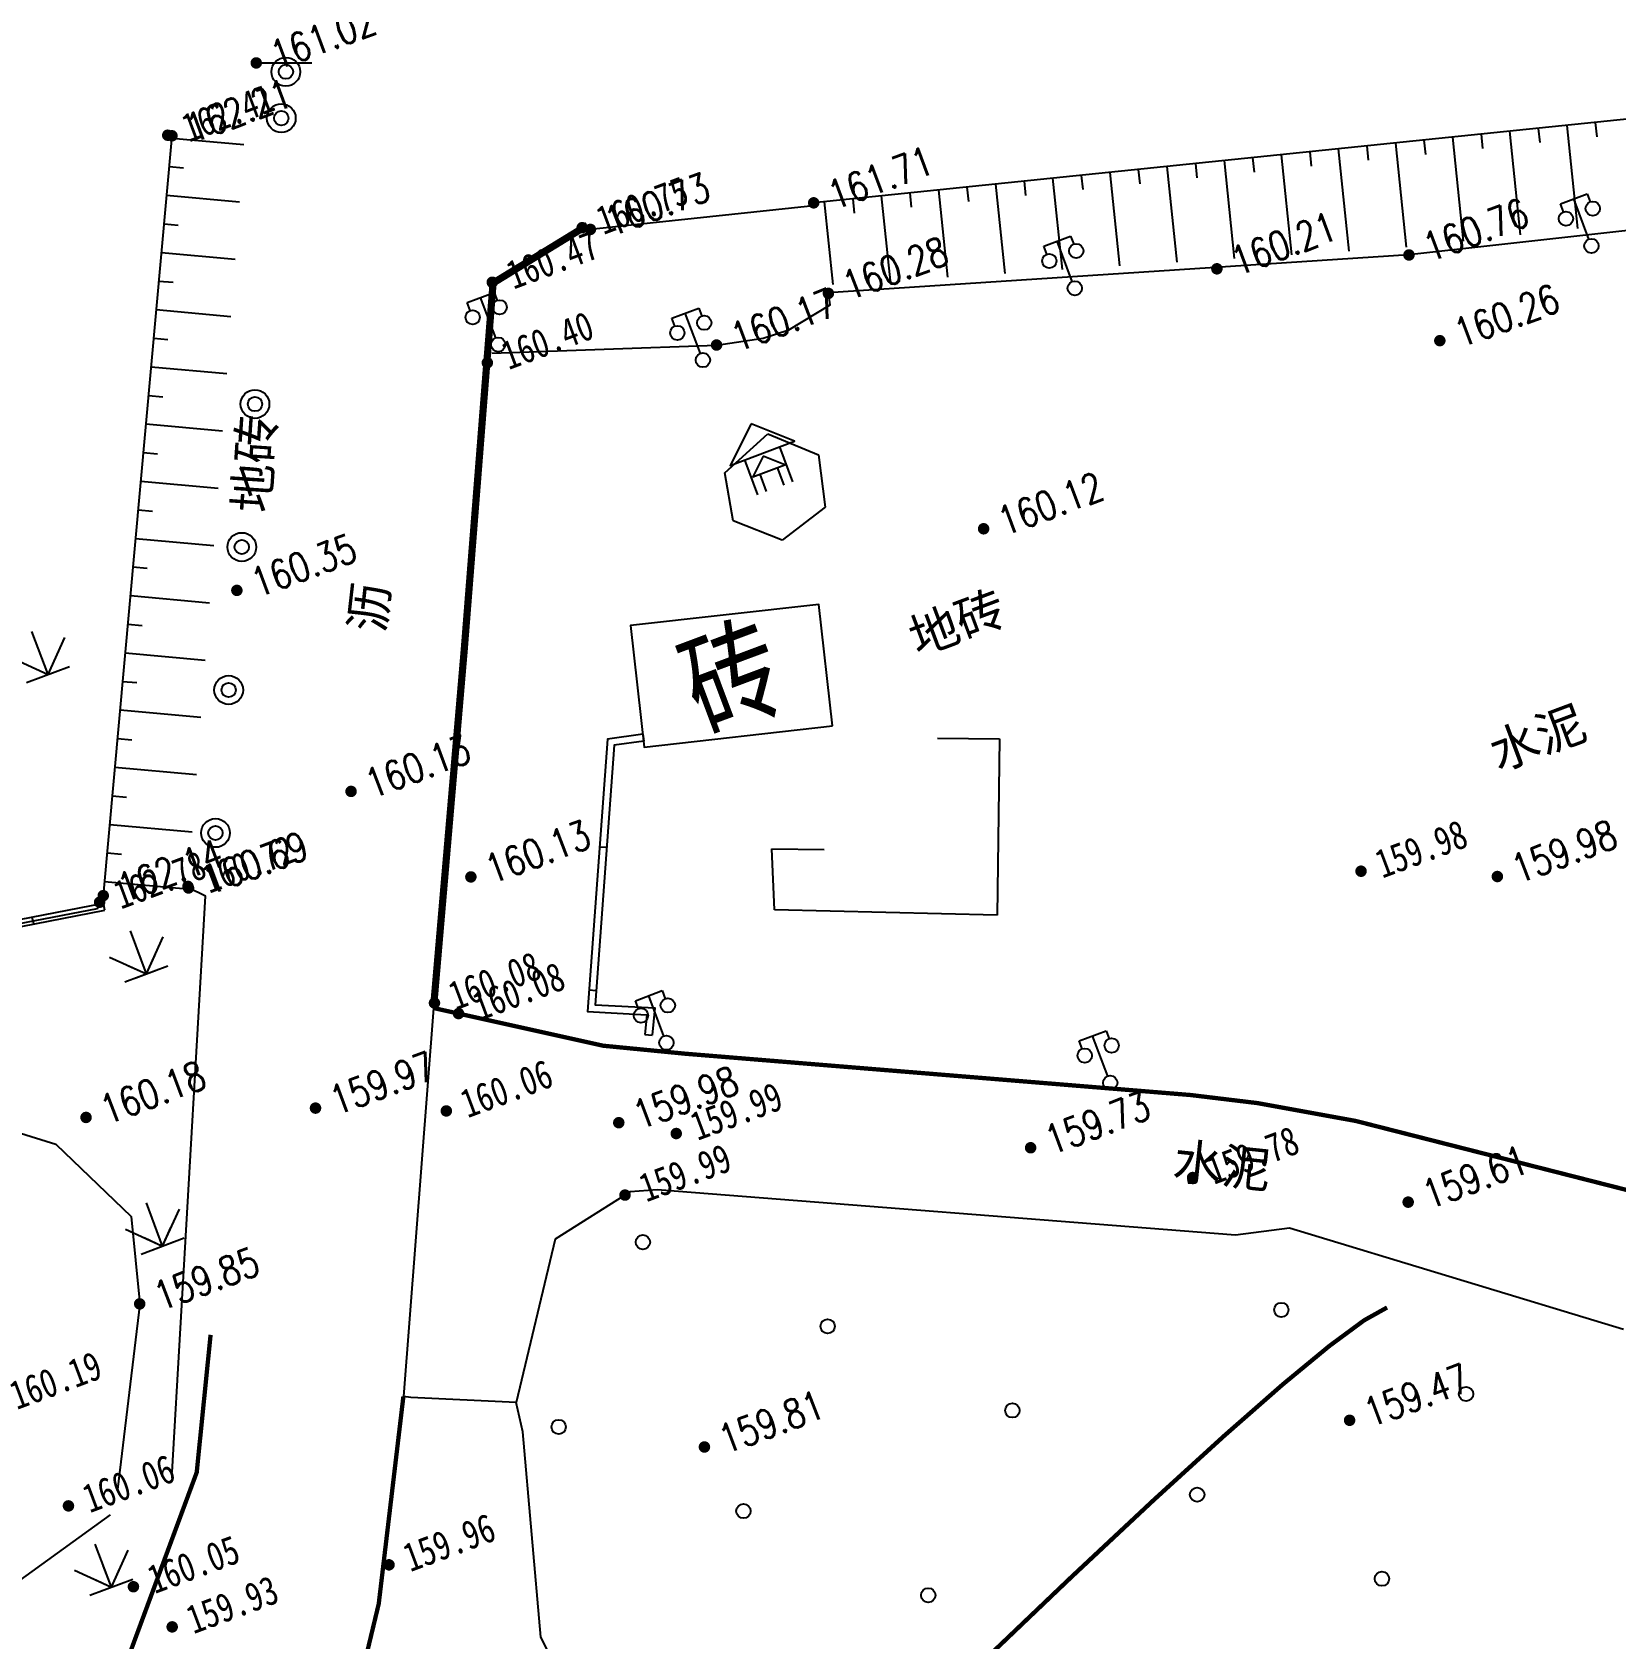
# Model space of a CAD drawing. Header units: millimetres. Extents: x -1471591 to 944464, y -468930 to 547002.
# Drawn here: x 263970 to 319127, y -41675 to 14283 of the extents above; entities that cross this region are included whole.
import ezdxf
from ezdxf.enums import TextEntityAlignment as Align

# ---------------------------------------------------------------- set-up
doc = ezdxf.new("R2010")
doc.units = ezdxf.units.MM
doc.header["$LTSCALE"] = 10
doc.linetypes.add('X5', pattern=[3, 2, -1])
for name, color, linetype in [('DGX', 252, 'Continuous'), ('DLDW', 8, 'Continuous'), ('DLSS', 252, 'Continuous'), ('DMTZ', 252, 'Continuous'), ('GCD', 252, 'Continuous'), ('JMD', 252, 'Continuous'), ('ZBTZ', 252, 'Continuous')]:
    doc.layers.add(name, color=color, linetype=linetype)
doc.styles.get("Standard").update_dxf_attribs({"font": 'simplex.shx', "width": 0.8, "bigfont": 'hztxt.shx'})
doc.styles.add('宋体', font='', dxfattribs={"height": 1.25, "bigfont": 'hztxt.shx'})
doc.styles.add('细等线体', font='', dxfattribs={"width": 0.8, "height": 1.25})
doc.styles.get('宋体').set_extended_font_data('SimSun')
doc.styles.get('细等线体').set_extended_font_data('FZXiDengXian-Z06S')
doc.linetypes.add('10422', pattern='A,2,[150,AAA.SHX,S=1,R=0,X=0,Y=1],2,[177,AAA.SHX,S=1,R=0,X=0,Y=0.8],1e-09', length=4)
doc.linetypes.add('1161', pattern='A,0,[149,AAA.SHX,S=0.15,R=0,X=0,Y=0],-1.6', length=1.6)

# ---------------------------------------------------------------- blocks, each defined once
blk = doc.blocks.new('gc124')
for p, q in [((0, 0), (0, 1.6)), ((-1, 1), (0, 0)), ((0, 0), (1, 1)), ((-0.8, 0), (0.8, 0))]:
    blk.add_line(p, q)
blk = doc.blocks.new('gc170')
at = {"linetype": 'Continuous'}
blk.add_circle((0, 0), 0.5, dxfattribs=at)
blk = doc.blocks.new('gc097')
for p, q in [((-1, 2.9), (-1, 3.5)), ((-1, 3.5), (1, 3.5)), ((0, 0.5), (0, 3.5)), ((1, 3.5), (1, 2.9))]:
    blk.add_line(p, q)
for centre in [(-1, 2.4), (1, 2.4), (0, 0)]:
    blk.add_circle(centre, 0.5)
blk = doc.blocks.new('gc100')
blk.add_lwpolyline([(0, 2.4), (-1.2, 1.3), (1.2, 1.3)], close=True)
for points in [[(-0.65, 0), (-0.65, 1.3)], [(0.65, 0), (0.65, 1.3)]]:
    blk.add_lwpolyline(points)
blk = doc.blocks.new('GC200')
at = {"layer": 'GCD', "const_width": 0.2, "flags": 128}
blk.add_lwpolyline([(-0.1, 0, 1), (0.1, 0, 1)], format="xyb", close=True, dxfattribs=at)
blk = doc.blocks.new('地形')
at = {"linetype": 'Continuous'}
for p, q in [((-164.994, -1.971, 152.25), (-168.021, -2.602, 152.25)), ((-164.092, -2.24, 152.25), (-164.994, -1.971, 152.25)), ((-168.021, -2.602, 152.25), (-171.29, -7.448, 152.25)), ((-145.78, -10.772, 152.25), (-164.092, -2.24, 152.25)), ((-174.656, -6, 152.25), (-174.891, -5.879, 152.25)), ((-171.29, -7.448, 152.25), (-174.656, -6, 152.25)), ((-143.933, -11.199, 152.25), (-145.78, -10.772, 152.25)), ((-134.278, -18.591, 152.25), (-143.933, -11.199, 152.25))]:
    blk.add_line(p, q, dxfattribs=at)
at = {"linetype": 'Continuous', "lineweight": 15}
for p, q in [((-164.994, -1.971, 152.25), (-168.021, -2.602, 152.25)), ((-164.092, -2.24, 152.25), (-164.994, -1.971, 152.25)), ((-168.021, -2.602, 152.25), (-171.29, -7.448, 152.25)), ((-145.78, -10.772, 152.25), (-164.092, -2.24, 152.25)), ((-174.656, -6, 152.25), (-174.891, -5.879, 152.25)), ((-171.29, -7.448, 152.25), (-174.656, -6, 152.25)), ((-143.933, -11.199, 152.25), (-145.78, -10.772, 152.25)), ((-134.278, -18.591, 152.25), (-143.933, -11.199, 152.25))]:
    blk.add_line(p, q, dxfattribs=at)
at = {"linetype": 'Continuous', "lineweight": 15, "const_width": 0.15, "elevation": 152.25, "flags": 128}
blk.add_lwpolyline([(-169.168, 6.424), (-164.097, 3.125), (-161.494, 1.851), (-145.533, -5.655), (-143.453, -6.733), (-140.462, -8.517), (-123.839, -20.072), (-123.224, -19.473), (-122.519, -18.47), (-118.157, -1.409)], dxfattribs=at)
at = {"linetype": 'Continuous', "const_width": 0.075, "elevation": 152.25}
blk.add_lwpolyline([(-169.168, 6.424), (-164.097, 3.125), (-161.494, 1.851), (-145.533, -5.655), (-143.453, -6.733), (-140.462, -8.517), (-123.839, -20.072), (-123.224, -19.473), (-122.519, -18.47), (-118.157, -1.409)], dxfattribs=at)
at = {"layer": 'DGX', "color": 252, "linetype": 'Continuous', "const_width": 0.15, "flags": 128}
blk.add_lwpolyline([(-141.718, -14.983), (-142.621, -15.121), (-144.068, -15.533), (-146.059, -16.219), (-148.594, -17.179), (-151.673, -18.412), (-155.296, -19.918), (-159.464, -21.699), (-164.175, -23.753), (-168.871, -25.814), (-172.994, -27.614), (-176.543, -29.155), (-179.519, -30.435), (-181.922, -31.455), (-183.751, -32.215), (-185.007, -32.715), (-185.69, -32.955), (-186.427, -33.025), (-187.849, -33.014), (-189.955, -32.923), (-192.746, -32.751), (-196.22, -32.5), (-200.379, -32.168)], dxfattribs=at)
at = {"layer": 'DLDW', "linetype": 'X5', "elevation": 152.25, "flags": 128}
blk.add_lwpolyline([(-150.274, 17.982), (-152.08, 17.426), (-153.449, 18.653), (-153.13, 20.321), (-151.258, 21.077), (-149.855, 19.766)], close=True, dxfattribs=at)
at = {"layer": 'DLSS', "linetype": 'Continuous', "lineweight": 25, "const_width": 0.25, "elevation": 152.25, "flags": 128}
blk.add_lwpolyline([(-154.592, 30.079), (-158.377, 29.344), (-163.803, 17.713), (-169.158, 6.444)], dxfattribs=at)
at = {"layer": 'DLSS', "linetype": 'Continuous', "elevation": 152.25}
for points, const_width in [([(-154.592, 30.079), (-158.377, 29.344), (-163.803, 17.713), (-169.158, 6.444)], 0.125), ([(-180.428, -1.516), (-182.559, -5.833), (-189.492, -13.864), (-198.179, -15.634), (-202.688, -15.824), (-219.134, -13.794), (-228.957, -12.153), (-245.536, -11.27), (-270.185, -10.457), (-279.057, -11.022), (-282.306, -11.521), (-282.701, -11.629)], 0.075)]:
    blk.add_lwpolyline(points, dxfattribs=dict(at, const_width=const_width))
at = {"layer": 'DLSS', "linetype": 'Continuous', "lineweight": 15, "const_width": 0.15, "elevation": 152.25, "flags": 128}
for points in [[(-180.428, -1.516), (-182.559, -5.833), (-189.492, -13.864), (-198.179, -15.634), (-202.688, -15.824), (-219.134, -13.794), (-228.957, -12.153), (-245.536, -11.27), (-270.185, -10.457), (-279.057, -11.022), (-282.306, -11.521), (-282.701, -11.629)], [(-174.891, -5.879), (-178.227, -12.344), (-180.057, -15.053), (-185.806, -19.674), (-189.264, -21.405), (-189.264, -21.405), (-192.855, -22.516), (-198.94, -23.283), (-209.392, -22.574), (-235.23, -19.57), (-257.42, -17.852), (-271.361, -17.336), (-283.778, -19.454), (-291.946, -23.543), (-303.663, -34.732), (-312.661, -55.513)]]:
    blk.add_lwpolyline(points, dxfattribs=at)
at = {"layer": 'DLSS', "linetype": 'Continuous', "const_width": 0.075, "elevation": 152.25, "flags": 128}
blk.add_lwpolyline([(-174.891, -5.879), (-178.227, -12.344), (-180.057, -15.053), (-185.806, -19.674), (-189.264, -21.405), (-189.264, -21.405), (-192.855, -22.516), (-198.94, -23.283), (-209.392, -22.574), (-235.23, -19.57), (-257.42, -17.852), (-271.361, -17.336), (-283.778, -19.454), (-291.946, -23.543), (-303.663, -34.732), (-312.661, -55.513)], dxfattribs=at)
at = {"layer": 'DMTZ', "linetype": 'Continuous'}
for p, q in [((-167.088, 37.996, 152.25), (-164.816, 36.904, 152.25)), ((-167.521, 37.095, 152.25), (-167.07, 36.878, 152.25)), ((-167.954, 36.193, 152.25), (-165.655, 35.088, 152.25)), ((-168.388, 35.292, 152.25), (-167.937, 35.075, 152.25)), ((-168.821, 34.391, 152.25), (-166.494, 33.272, 152.25)), ((-169.254, 33.49, 152.25), (-168.804, 33.273, 152.25)), ((-169.688, 32.589, 152.25), (-167.333, 31.456, 152.25)), ((-170.121, 31.687, 152.25), (-169.671, 31.471, 152.25)), ((-170.554, 30.786, 152.25), (-168.172, 29.641, 152.25)), ((-170.988, 29.885, 152.25), (-170.537, 29.668, 152.25)), ((-171.421, 28.984, 152.25), (-169.011, 27.825, 152.25)), ((-171.855, 28.082, 152.25), (-171.404, 27.866, 152.25)), ((-146.585, 27.955, 152.25), (-147.318, 25.15, 152.25)), ((-145.618, 27.702, 152.25), (-145.744, 27.219, 152.25)), ((-144.65, 27.45, 152.25), (-145.402, 24.572, 152.25)), ((-172.288, 27.181, 152.25), (-169.851, 26.009, 152.25)), ((-143.683, 27.197, 152.25), (-143.809, 26.713, 152.25)), ((-142.715, 26.944, 152.25), (-143.486, 23.994, 152.25)), ((-141.748, 26.691, 152.25), (-141.874, 26.207, 152.25)), ((-140.78, 26.438, 152.25), (-141.57, 23.416, 152.25)), ((-172.721, 26.28, 152.25), (-172.271, 26.063, 152.25)), ((-139.813, 26.186, 152.25), (-139.939, 25.702, 152.25)), ((-138.845, 25.933, 152.25), (-139.654, 22.837, 152.25)), ((-173.155, 25.379, 152.25), (-170.69, 24.193, 152.25)), ((-137.878, 25.68, 152.25), (-138.004, 25.196, 152.25)), ((-136.91, 25.427, 152.25), (-137.738, 22.259, 152.25)), ((-135.943, 25.174, 152.25), (-136.069, 24.691, 152.25)), ((-134.975, 24.922, 152.25), (-135.822, 21.681, 152.25)), ((-134.008, 24.669, 152.25), (-134.134, 24.185, 152.25)), ((-173.588, 24.477, 152.25), (-173.137, 24.261, 152.25)), ((-133.04, 24.416, 152.25), (-133.906, 21.103, 152.25)), ((-132.073, 24.163, 152.25), (-132.199, 23.679, 152.25)), ((-174.021, 23.576, 152.25), (-171.529, 22.378, 152.25)), ((-131.105, 23.91, 152.25), (-131.99, 20.525, 152.25)), ((-130.138, 23.657, 152.25), (-130.264, 23.174, 152.25)), ((-129.17, 23.405, 152.25), (-130.074, 19.946, 152.25)), ((-128.203, 23.152, 152.25), (-128.329, 22.668, 152.25)), ((-174.455, 22.675, 152.25), (-174.004, 22.458, 152.25)), ((-127.235, 22.899, 152.25), (-128.158, 19.368, 152.25)), ((-126.268, 22.646, 152.25), (-126.394, 22.162, 152.25)), ((-125.3, 22.393, 152.25), (-126.221, 18.871, 152.25)), ((-124.333, 22.141, 152.25), (-124.459, 21.657, 152.25)), ((-123.365, 21.888, 152.25), (-124.281, 18.381, 152.25)), ((-174.888, 21.774, 152.25), (-172.368, 20.562, 152.25)), ((-122.398, 21.635, 152.25), (-122.524, 21.151, 152.25)), ((-121.43, 21.382, 152.25), (-122.342, 17.891, 152.25)), ((-175.321, 20.873, 152.25), (-174.871, 20.656, 152.25)), ((-120.463, 21.129, 152.25), (-120.589, 20.646, 152.25)), ((-175.755, 19.971, 152.25), (-173.207, 18.746, 152.25)), ((-176.188, 19.07, 152.25), (-175.738, 18.853, 152.25)), ((-176.621, 18.169, 152.25), (-174.046, 16.93, 152.25)), ((-177.055, 17.268, 152.25), (-176.604, 17.051, 152.25)), ((-177.488, 16.366, 152.25), (-174.885, 15.115, 152.25)), ((-177.922, 15.465, 152.25), (-177.471, 15.249, 152.25)), ((-178.355, 14.564, 152.25), (-175.762, 13.317, 152.25))]:
    blk.add_line(p, q, dxfattribs=at)
at = {"layer": 'DMTZ', "linetype": 'Continuous', "elevation": 152.25, "flags": 128}
blk.add_lwpolyline([(-167.054, 38.067), (-178.569, 14.12), (-178.932, 13.766)], dxfattribs=at)
at = {"layer": 'DMTZ', "linetype": 'Continuous', "lineweight": 13, "elevation": 152.25, "flags": 128}
for points in [[(-167.088, 37.996), (-164.816, 36.904)], [(-167.521, 37.095), (-167.07, 36.878)], [(-167.954, 36.193), (-165.655, 35.088)], [(-168.388, 35.292), (-167.937, 35.075)], [(-168.821, 34.391), (-166.494, 33.272)], [(-169.254, 33.49), (-168.804, 33.273)], [(-169.688, 32.589), (-167.333, 31.456)], [(-170.121, 31.687), (-169.671, 31.471)], [(-170.554, 30.786), (-168.172, 29.641)], [(-170.988, 29.885), (-170.537, 29.668)], [(-171.421, 28.984), (-169.011, 27.825)], [(-171.855, 28.082), (-171.404, 27.866)], [(-146.585, 27.955), (-147.318, 25.15)], [(-145.618, 27.702), (-145.744, 27.219)], [(-144.65, 27.45), (-145.402, 24.572)], [(-172.288, 27.181), (-169.851, 26.009)], [(-143.683, 27.197), (-143.809, 26.713)], [(-142.715, 26.944), (-143.486, 23.994)], [(-141.748, 26.691), (-141.874, 26.207)], [(-140.78, 26.438), (-141.57, 23.416)], [(-172.721, 26.28), (-172.271, 26.063)], [(-139.813, 26.186), (-139.939, 25.702)], [(-138.845, 25.933), (-139.654, 22.837)], [(-173.155, 25.379), (-170.69, 24.193)], [(-137.878, 25.68), (-138.004, 25.196)], [(-136.91, 25.427), (-137.738, 22.259)], [(-135.943, 25.174), (-136.069, 24.691)], [(-134.975, 24.922), (-135.822, 21.681)], [(-134.008, 24.669), (-134.134, 24.185)], [(-173.588, 24.477), (-173.137, 24.261)], [(-133.04, 24.416), (-133.906, 21.103)], [(-132.073, 24.163), (-132.199, 23.679)], [(-174.021, 23.576), (-171.529, 22.378)], [(-131.105, 23.91), (-131.99, 20.525)], [(-130.138, 23.657), (-130.264, 23.174)], [(-129.17, 23.405), (-130.074, 19.946)], [(-128.203, 23.152), (-128.329, 22.668)], [(-174.455, 22.675), (-174.004, 22.458)], [(-127.235, 22.899), (-128.158, 19.368)], [(-126.268, 22.646), (-126.394, 22.162)], [(-125.3, 22.393), (-126.221, 18.871)], [(-124.333, 22.141), (-124.459, 21.657)], [(-123.365, 21.888), (-124.281, 18.381)], [(-174.888, 21.774), (-172.368, 20.562)], [(-122.398, 21.635), (-122.524, 21.151)], [(-121.43, 21.382), (-122.342, 17.891)], [(-175.321, 20.873), (-174.871, 20.656)], [(-120.463, 21.129), (-120.589, 20.646)], [(-175.755, 19.971), (-173.207, 18.746)], [(-176.188, 19.07), (-175.738, 18.853)], [(-176.621, 18.169), (-174.046, 16.93)], [(-177.055, 17.268), (-176.604, 17.051)], [(-177.488, 16.366), (-174.885, 15.115)], [(-177.922, 15.465), (-177.471, 15.249)], [(-178.355, 14.564), (-175.762, 13.317)]]:
    blk.add_lwpolyline(points, dxfattribs=at)
at = {"layer": 'DMTZ', "linetype": '10422', "elevation": 152.25, "flags": 128}
for points in [[(-146.984, 27.956), (-154.548, 29.907)], [(-119.499, 16.895), (-128.158, 19.082), (-147.74, 24.991)], [(-178.932, 13.766), (-197.291, 16.878)]]:
    blk.add_lwpolyline(points, dxfattribs=at)
at = {"layer": 'DMTZ', "linetype": 'Continuous', "elevation": 152.25}
blk.add_lwpolyline([(-118.528, 20.624), (-146.94, 28.048)], dxfattribs=at)
at = {"layer": 'JMD', "linetype": 'Continuous'}
for p, q in [((-181.185, 14.041, 152.25), (-181.144, 14.288, 152.25)), ((-181.185, 14.041, 152.25), (-181.144, 14.288, 152.25)), ((-178.691, 13.624, 152.25), (-178.649, 13.87, 152.25)), ((-159, 12.804, 152.25), (-159.055, 12.561, 152.25)), ((-161.782, 9.657, 152.25), (-161.554, 9.553, 152.25)), ((-161.782, 9.657, 152.25), (-161.554, 9.553, 152.25)), ((-163.872, 5.115, 152.25), (-163.645, 5.011, 152.25)), ((-163.872, 5.115, 152.25), (-163.645, 5.011, 152.25)), ((-162.596, 2.98, 152.25), (-162.373, 2.868, 152.25))]:
    blk.add_line(p, q, dxfattribs=at)
at = {"layer": 'JMD', "linetype": 'Continuous', "flags": 128}
for points, elevation in [([(-195.98, 16.518), (-178.691, 13.624)], 152.25), ([(-195.938, 16.764), (-178.649, 13.87)], 152.25), ([(-159, 12.804), (-159, 12.804), (-160.209, 13.075), (-164.187, 4.433), (-162.286, 3.599), (-162.596, 2.98)], 312.085), ([(-159.055, 12.561), (-160.066, 12.787), (-163.853, 4.559), (-161.944, 3.722), (-162.373, 2.868)], 312.085)]:
    blk.add_lwpolyline(points, dxfattribs=dict(at, elevation=elevation))
at = {"layer": 'JMD', "linetype": 'Continuous', "elevation": 311.638, "flags": 128}
blk.add_lwpolyline([(-152.708, 10.758), (-151.672, 14.887), (-158.076, 16.493), (-159.111, 12.364)], close=True, dxfattribs=at)
at = {"layer": 'JMD', "linetype": 'X5', "elevation": 152.25, "flags": 128}
blk.add_lwpolyline([(-149.437, 9.079), (-147.423, 8.294), (-149.645, 2.576), (-156.846, 5.467), (-156.184, 7.49), (-150.893, 5.403)], close=True, dxfattribs=at)
at = {"layer": 'ZBTZ', "linetype": '1161', "elevation": 152.25, "flags": 128}
for points in [[(-163.415, 39.414), (-161.604, 38.74)], [(-195.98, 16.518), (-198.41, 11.434), (-186.587, 9.257), (-183.151, 6.594), (-181.574, 3.316), (-182.362, 0.359), (-185.355, -5.425)], [(-183.356, -5.533), (-175.246, 12.853), (-175.695, 13.329)], [(-169.168, 6.424), (-174.891, -5.879)]]:
    blk.add_lwpolyline(points, dxfattribs=at)
at = {"layer": 'ZBTZ', "linetype": '1161', "elevation": 152.25}
for points in [[(-159.269, 27.071), (-151.844, 24.595), (-150.234, 24.248), (-149.305, 24.206), (-147.65, 24.519), (-147.565, 24.915)], [(-185.907, -6.164), (-191.354, -7.649), (-192.933, -9.879), (-197.125, -9.337), (-201.259, -8.314)], [(-183.405, -19.651), (-181.927, -22.483), (-181.553, -24.275), (-181.178, -29.032), (-174.001, -28.987), (-172.737, -20.928), (-173.346, -15.403), (-171.426, -8.497), (-171.29, -7.448)]]:
    blk.add_lwpolyline(points, dxfattribs=at)
at = {"layer": 'DLDW', "linetype": 'Continuous', "xscale": 0.5, "yscale": 0.5, "zscale": 0.5}
for p in [(-158.959, 27.276, 152.25), (-152.474, 24.27, 152.25), (-139.464, 22.076, 152.25), (-122.096, 17.152, 152.25), (-161.993, 2.448, 152.25), (-148.006, -4.275, 152.25)]:
    blk.add_blockref('gc097', p, dxfattribs=at)
at = {"layer": 'DLDW', "linetype": 'Continuous'}
blk.add_blockref('gc100', (-151.674, 19.204, 152.25), dxfattribs=at)
at = {"layer": 'DLDW', "linetype": 'Continuous', "xscale": 0.5, "yscale": 0.5}
blk.add_blockref('gc100', (-151.674, 19.204, 152.25), dxfattribs=at)
at = {"layer": 'GCD'}
ref = blk.add_blockref('GC200', (-163.415, 39.414, 313.273), dxfattribs=at)
ref.add_attrib('height', '161.02', dxfattribs={"height": 1, "width": 0.8}).set_placement((-162.815, 39.414, 313.273), align=Align.MIDDLE_LEFT)
at = {"layer": 'GCD', "linetype": 'Continuous'}
ref = blk.add_blockref('GC200', (-167.185, 38.137, 314.661), dxfattribs=at)
ref.add_attrib('height', '162.41', dxfattribs={"linetype": 'Continuous', "height": 1, "style": '宋体', "width": 0.8}).set_placement((-166.585, 38.137, 314.661), align=Align.MIDDLE_LEFT)
at = {"layer": 'GCD'}
ref = blk.add_blockref('GC200', (-167.054, 38.067, 314.464), dxfattribs=at)
ref.add_attrib('height', '162.21', dxfattribs={"height": 1, "width": 0.8}).set_placement((-166.454, 38.067, 314.464), align=Align.MIDDLE_LEFT)
at = {"layer": 'GCD', "linetype": 'Continuous'}
ref = blk.add_blockref('GC200', (-154.795, 30.063, 312.998), dxfattribs=at)
ref.add_attrib('height', '160.75', dxfattribs={"linetype": 'Continuous', "height": 1, "style": '宋体', "width": 0.8}).set_placement((-154.195, 30.063, 312.998), align=Align.MIDDLE_LEFT)
at = {"layer": 'GCD'}
ref = blk.add_blockref('GC200', (-154.548, 29.907, 312.979), dxfattribs=at)
ref.add_attrib('height', '160.73', dxfattribs={"height": 1, "width": 0.8}).set_placement((-153.948, 29.907, 312.979), align=Align.MIDDLE_LEFT)
at = {"layer": 'GCD', "linetype": 'Continuous'}
ref = blk.add_blockref('GC200', (-158.393, 29.38, 312.717), dxfattribs=at)
ref.add_attrib('height', '160.47', dxfattribs={"linetype": 'Continuous', "height": 1, "style": '宋体', "width": 0.8}).set_placement((-157.793, 29.38, 312.717), align=Align.MIDDLE_LEFT)
at = {"layer": 'GCD'}
ref = blk.add_blockref('GC200', (-146.94, 28.048, 313.955), dxfattribs=at)
ref.add_attrib('height', '161.71', dxfattribs={"height": 1, "width": 0.8}).set_placement((-146.34, 28.048, 313.955), align=Align.MIDDLE_LEFT)
at = {"layer": 'GCD', "linetype": 'Continuous'}
ref = blk.add_blockref('GC200', (-159.537, 26.814, 312.655), dxfattribs=at)
ref.add_attrib('height', '160.40', dxfattribs={"linetype": 'Continuous', "height": 1, "style": '宋体', "width": 0.8}).set_placement((-158.937, 26.814, 312.655), align=Align.MIDDLE_LEFT)
at = {"layer": 'GCD'}
ref = blk.add_blockref('GC200', (-147.565, 24.915, 312.53), dxfattribs=at)
ref.add_attrib('height', '160.28', dxfattribs={"height": 1, "width": 0.8}).set_placement((-146.965, 24.915, 312.53), align=Align.MIDDLE_LEFT)
ref = blk.add_blockref('GC200', (-151.844, 24.595, 312.42), dxfattribs=at)
ref.add_attrib('height', '160.17', dxfattribs={"height": 1, "width": 0.8}).set_placement((-151.244, 24.595, 312.42), align=Align.MIDDLE_LEFT)
ref = blk.add_blockref('GC200', (-170.485, 22.446, 312.604), dxfattribs=at)
ref.add_attrib('height', '160.35', dxfattribs={"height": 1, "width": 0.8}).set_placement((-169.885, 22.446, 312.604), align=Align.MIDDLE_LEFT)
ref = blk.add_blockref('GC200', (-134.593, 20.975, 312.457), dxfattribs=at)
ref.add_attrib('height', '160.21', dxfattribs={"height": 1, "width": 0.8}).set_placement((-133.993, 20.975, 312.457), align=Align.MIDDLE_LEFT)
ref = blk.add_blockref('GC200', (-128.158, 19.082, 313.007), dxfattribs=at)
ref.add_attrib('height', '160.76', dxfattribs={"height": 1, "width": 0.8}).set_placement((-127.558, 19.082, 313.007), align=Align.MIDDLE_LEFT)
ref = blk.add_blockref('GC200', (-128.198, 15.91, 312.51), dxfattribs=at)
ref.add_attrib('height', '160.26', dxfattribs={"height": 1, "width": 0.8}).set_placement((-127.598, 15.91, 312.51), align=Align.MIDDLE_LEFT)
ref = blk.add_blockref('GC200', (-145.375, 15.342, 312.366), dxfattribs=at)
ref.add_attrib('height', '160.12', dxfattribs={"height": 1, "width": 0.8}).set_placement((-144.775, 15.342, 312.366), align=Align.MIDDLE_LEFT)
ref = blk.add_blockref('GC200', (-178.569, 14.12, 314.385), dxfattribs=at)
ref.add_attrib('height', '162.14', dxfattribs={"height": 1, "width": 0.8}).set_placement((-177.969, 14.12, 314.385), align=Align.MIDDLE_LEFT)
ref = blk.add_blockref('GC200', (-169.214, 14.496, 312.382), dxfattribs=at)
ref.add_attrib('height', '160.13', dxfattribs={"height": 1, "width": 0.8}).set_placement((-168.614, 14.496, 312.382), align=Align.MIDDLE_LEFT)
at = {"layer": 'GCD', "linetype": 'Continuous'}
ref = blk.add_blockref('GC200', (-178.768, 13.95, 315.026), dxfattribs=at)
ref.add_attrib('height', '162.78', dxfattribs={"linetype": 'Continuous', "height": 1, "style": '宋体', "width": 0.8}).set_placement((-178.168, 13.95, 315.026), align=Align.MIDDLE_LEFT)
at = {"layer": 'GCD'}
ref = blk.add_blockref('GC200', (-175.695, 13.329, 312.939), dxfattribs=at)
ref.add_attrib('height', '160.69', dxfattribs={"height": 1, "width": 0.8}).set_placement((-175.095, 13.329, 312.939), align=Align.MIDDLE_LEFT)
at = {"layer": 'GCD', "linetype": 'Continuous'}
ref = blk.add_blockref('GC200', (-175.694, 13.387, 312.972), dxfattribs=at)
ref.add_attrib('height', '160.72', dxfattribs={"linetype": 'Continuous', "height": 1, "style": '宋体', "width": 0.8}).set_placement((-175.094, 13.387, 312.972), align=Align.MIDDLE_LEFT)
at = {"layer": 'GCD'}
ref = blk.add_blockref('GC200', (-166.349, 10.244, 312.375), dxfattribs=at)
ref.add_attrib('height', '160.13', dxfattribs={"height": 1, "width": 0.8}).set_placement((-165.749, 10.244, 312.375), align=Align.MIDDLE_LEFT)
ref = blk.add_blockref('GC200', (-181.837, 7.095, 312.426), dxfattribs=at)
ref.add_attrib('height', '160.18', dxfattribs={"height": 1, "width": 0.8}).set_placement((-181.237, 7.095, 312.426), align=Align.MIDDLE_LEFT)
at = {"layer": 'GCD', "linetype": 'Continuous'}
ref = blk.add_blockref('GC200', (-169.075, 6.575, 312.327), dxfattribs=at)
ref.add_attrib('height', '160.08', dxfattribs={"linetype": 'Continuous', "height": 1, "style": '宋体', "width": 0.8}).set_placement((-168.475, 6.575, 312.327), align=Align.MIDDLE_LEFT)
ref = blk.add_blockref('GC200', (-168.419, 5.937, 312.33), dxfattribs=at)
ref.add_attrib('height', '160.08', dxfattribs={"linetype": 'Continuous', "height": 1, "style": '宋体', "width": 0.8}).set_placement((-167.819, 5.937, 312.33), align=Align.MIDDLE_LEFT)
at = {"layer": 'GCD'}
ref = blk.add_blockref('GC200', (-174.238, 4.599, 312.216), dxfattribs=at)
ref.add_attrib('height', '159.97', dxfattribs={"height": 1, "width": 0.8}).set_placement((-173.638, 4.599, 312.216), align=Align.MIDDLE_LEFT)
at = {"layer": 'GCD', "linetype": 'Continuous'}
ref = blk.add_blockref('GC200', (-170.006, 2.91, 312.314), dxfattribs=at)
ref.add_attrib('height', '160.06', dxfattribs={"linetype": 'Continuous', "height": 1, "style": '宋体', "width": 0.8}).set_placement((-169.406, 2.91, 312.314), align=Align.MIDDLE_LEFT)
at = {"layer": 'GCD'}
ref = blk.add_blockref('GC200', (-182.362, 0.359, 312.101), dxfattribs=at)
ref.add_attrib('height', '159.85', dxfattribs={"height": 1, "width": 0.8}).set_placement((-181.762, 0.359, 312.101), align=Align.MIDDLE_LEFT)
ref = blk.add_blockref('GC200', (-164.524, 0.422, 312.232), dxfattribs=at)
ref.add_attrib('height', '159.98', dxfattribs={"height": 1, "width": 0.8}).set_placement((-163.924, 0.422, 312.232), align=Align.MIDDLE_LEFT)
at = {"layer": 'GCD', "linetype": 'Continuous'}
ref = blk.add_blockref('GC200', (-137.243, -0.434, 312.23), dxfattribs=at)
ref.add_attrib('height', '159.98', dxfattribs={"linetype": 'Continuous', "height": 1, "style": '宋体', "width": 0.8}).set_placement((-136.643, -0.434, 312.23), align=Align.MIDDLE_LEFT)
ref = blk.add_blockref('GC200', (-162.782, -0.633, 312.236), dxfattribs=at)
ref.add_attrib('height', '159.99', dxfattribs={"linetype": 'Continuous', "height": 1, "style": '宋体', "width": 0.8}).set_placement((-162.182, -0.633, 312.236), align=Align.MIDDLE_LEFT)
ref = blk.add_blockref('GC200', (-188.272, -1.103, 312.44), dxfattribs=at)
ref.add_attrib('height', '160.19', dxfattribs={"linetype": 'Continuous', "height": 1, "style": '宋体', "width": 0.8}).set_placement((-187.672, -1.103, 312.44), align=Align.MIDDLE_LEFT)
ref = blk.add_blockref('GC200', (-165.204, -2.015, 312.24), dxfattribs=at)
ref.add_attrib('height', '159.99', dxfattribs={"linetype": 'Continuous', "height": 1, "style": '宋体', "width": 0.8}).set_placement((-164.604, -2.015, 312.24), align=Align.MIDDLE_LEFT)
at = {"layer": 'GCD'}
ref = blk.add_blockref('GC200', (-132.861, -2.271, 312.232), dxfattribs=at)
ref.add_attrib('height', '159.98', dxfattribs={"height": 1, "width": 0.8}).set_placement((-132.261, -2.271, 312.232), align=Align.MIDDLE_LEFT)
at = {"layer": 'GCD', "linetype": 'Continuous'}
ref = blk.add_blockref('GC200', (-187.152, -5.361, 312.31), dxfattribs=at)
ref.add_attrib('height', '160.06', dxfattribs={"linetype": 'Continuous', "height": 1, "style": '宋体', "width": 0.8}).set_placement((-186.552, -5.361, 312.31), align=Align.MIDDLE_LEFT)
at = {"layer": 'GCD'}
ref = blk.add_blockref('GC200', (-151.396, -5.422, 311.975), dxfattribs=at)
ref.add_attrib('height', '159.73', dxfattribs={"height": 1, "width": 0.8}).set_placement((-150.796, -5.422, 311.975), align=Align.MIDDLE_LEFT)
at = {"layer": 'GCD', "linetype": 'Continuous'}
ref = blk.add_blockref('GC200', (-186.019, -8.791, 312.3), dxfattribs=at)
ref.add_attrib('height', '160.05', dxfattribs={"linetype": 'Continuous', "height": 1, "style": '宋体', "width": 0.8}).set_placement((-185.419, -8.791, 312.3), align=Align.MIDDLE_LEFT)
ref = blk.add_blockref('GC200', (-146.475, -8.37, 312.031), dxfattribs=at)
ref.add_attrib('height', '159.78', dxfattribs={"linetype": 'Continuous', "height": 1, "style": '宋体', "width": 0.8}).set_placement((-145.875, -8.37, 312.031), align=Align.MIDDLE_LEFT)
ref = blk.add_blockref('GC200', (-185.245, -10.574, 312.18), dxfattribs=at)
ref.add_attrib('height', '159.93', dxfattribs={"linetype": 'Continuous', "height": 1, "style": '宋体', "width": 0.8}).set_placement((-184.645, -10.574, 312.18), align=Align.MIDDLE_LEFT)
ref = blk.add_blockref('GC200', (-177.415, -11.196, 312.21), dxfattribs=at)
ref.add_attrib('height', '159.96', dxfattribs={"linetype": 'Continuous', "height": 1, "style": '宋体', "width": 0.8}).set_placement((-176.815, -11.196, 312.21), align=Align.MIDDLE_LEFT)
at = {"layer": 'GCD'}
ref = blk.add_blockref('GC200', (-165.688, -11.202, 312.062), dxfattribs=at)
ref.add_attrib('height', '159.81', dxfattribs={"height": 1, "width": 0.8}).set_placement((-165.088, -11.202, 312.062), align=Align.MIDDLE_LEFT)
ref = blk.add_blockref('GC200', (-139.744, -11.804, 311.856), dxfattribs=at)
ref.add_attrib('height', '159.61', dxfattribs={"height": 1, "width": 0.8}).set_placement((-139.144, -11.804, 311.856), align=Align.MIDDLE_LEFT)
ref = blk.add_blockref('GC200', (-144.317, -18.205, 311.717), dxfattribs=at)
ref.add_attrib('height', '159.47', dxfattribs={"height": 1, "width": 0.8}).set_placement((-143.717, -18.205, 311.717), align=Align.MIDDLE_LEFT)
at = {"layer": 'ZBTZ', "color": 3, "linetype": 'Continuous', "rotation": 64.22779997148616}
for p in [(-162.558, 38.765, 152.25), (-163.273, 37.308, 152.25), (-167.621, 28.303, 152.25), (-169.795, 23.8, 152.25), (-171.969, 19.297, 152.25), (-174.143, 14.795, 152.25)]:
    blk.add_blockref('gc170', p, dxfattribs=at)
at = {"layer": 'ZBTZ', "linetype": 'Continuous', "xscale": 0.4999999999655626, "yscale": 0.4999999999655626, "rotation": 64.22776353417896}
for p in [(-162.558, 38.765, 152.25), (-163.273, 37.308, 152.25), (-167.621, 28.303, 152.25), (-169.795, 23.8, 152.25), (-171.969, 19.297, 152.25), (-174.143, 14.795, 152.25)]:
    blk.add_blockref('gc170', p, dxfattribs=at)
at = {"layer": 'ZBTZ', "color": 3, "linetype": 'Continuous'}
for p in [(-177.67, 22.009, 152.25), (-178.115, 11.039, 152.25), (-180.91, 1.967, 152.25), (-186.743, -8.532, 152.25)]:
    blk.add_blockref('gc124', p, dxfattribs=at)
at = {"layer": 'ZBTZ', "linetype": 'Continuous', "xscale": 0.5, "yscale": 0.5}
for name, p in [('gc124', (-178.115, 11.039, 152.25)), ('gc124', (-180.91, 1.967, 152.25)), ('gc170', (-165.197, -3.769, 152.25)), ('gc124', (-186.743, -8.532, 152.25)), ('gc170', (-170.197, -8.769, 152.25)), ('gc170', (-160.197, -8.769, 152.25)), ('gc170', (-165.197, -13.769, 152.25)), ('gc170', (-155.197, -13.769, 152.25)), ('gc170', (-145.197, -13.769, 152.25)), ('gc170', (-160.197, -18.769, 152.25)), ('gc170', (-150.197, -18.769, 152.25)), ('gc170', (-140.197, -18.769, 152.25)), ('gc170', (-145.197, -23.769, 152.25))]:
    blk.add_blockref(name, p, dxfattribs=at)
at = {"layer": 'DLSS', "linetype": 'Continuous', "style": '宋体'}
for s, rotation, p in [('地砖', 65.6217, (-168.38, 26.382, 152.25)), ('沥', 63.0372, (-166.376, 20.282, 152.25)), ('水泥', 333.5323, (-145.354, -8.317, 152.25))]:
    blk.add_text(s, height=1.25, rotation=rotation, dxfattribs=at).set_placement(p, align=Align.MIDDLE)
for s, p in [('地砖', (-147.385, 12.623, 152.25)), ('水泥', (-129.86, 1.795, 152.25))]:
    blk.add_text(s, height=1.25, dxfattribs=at).set_placement(p, align=Align.MIDDLE)
at = {"layer": 'JMD', "linetype": 'Continuous', "style": '细等线体', "width": 0.8}
blk.add_text('砖', height=3, dxfattribs=at).set_placement((-155.392, 13.625, 311.638), align=Align.MIDDLE)

msp = doc.modelspace()

# ---------------------------------------------------------------- block references
at = {"xscale": 1000, "yscale": 1000, "zscale": 1000, "rotation": 20.51376453450802}
msp.add_blockref('地形', (438640.4, 33561.1, -152250), dxfattribs=at)

doc.saveas('drawing.dxf')
